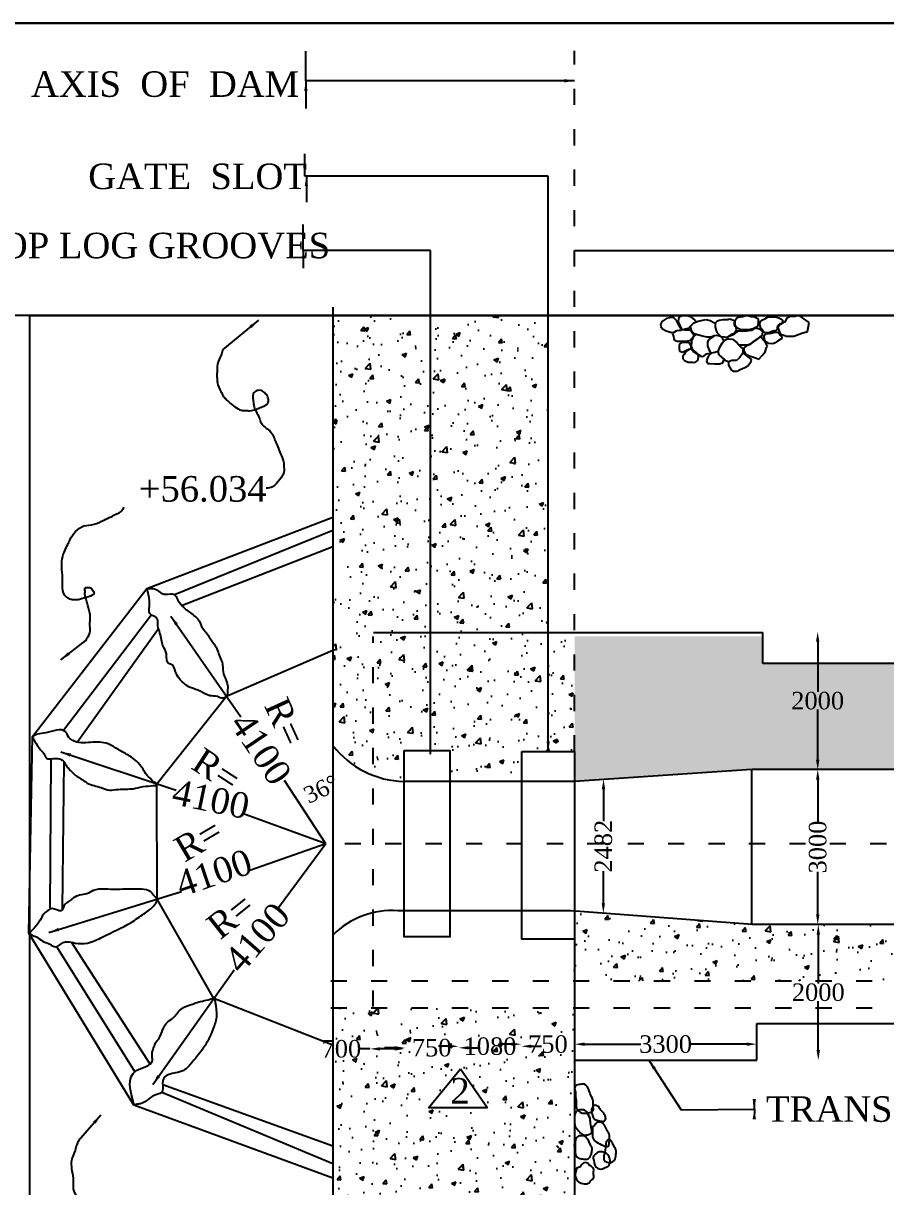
# Model space of a CAD drawing. Header units: millimetres. Extents: x 2343 to 98395, y -428 to 60462.
# Drawn here: x 50631 to 63435, y 43184 to 60462 of the extents above; entities that cross this region are included whole.
import ezdxf

# ---------------------------------------------------------------- set-up
doc = ezdxf.new("R2010")
doc.units = ezdxf.units.MM
doc.header["$MEASUREMENT"] = 0
doc.header["$PDMODE"] = 66
doc.header["$PDSIZE"] = 170
doc.linetypes.add('ACAD_ISO03W100', pattern=[30, 12, -18])
for name, color, linetype in [('DIM', 5, 'Continuous'), ('DOT LINE', 3, 'ACAD_ISO03W100'), ('DWG. LINE', 1, 'Continuous'), ('HATCH', 2, 'Continuous'), ('TEXT', 7, 'Continuous')]:
    doc.layers.add(name, color=color, linetype=linetype)
doc.layers.add('TITLE', color=7, linetype='Continuous', lineweight=30)
doc.styles.get("Standard").update_dxf_attribs({"font": 'times.ttf', "height": 260})
doc.dimstyles.get("Standard").update_dxf_attribs({"dimtxt": 260, "dimasz": 150, "dimexe": 0.18, "dimexo": 0.0625, "dimgap": 0.09, "dimtad": 0, "dimtih": 1, "dimtoh": 1, "dimdec": 1, "dimzin": 0, "dimdsep": 46, "dimtxsty": 'Standard', "dimcen": 0.09, "dimse1": 1, "dimse2": 1, "dimclrd": 5, "dimclre": 5, "dimclrt": 4, "dimadec": 0, "dimazin": 0, "dimtfac": 1, "dimtdec": 1, "dimtofl": 0, "dimtmove": 0, "dimatfit": 3, "dimfxl": 0, "dimtolj": 1, "dimtzin": 0, "dimarcsym": 0})
pattern_1 = [(50, (1115, 3101.15), (680.423, -59.5293), [71.148, -782.6293]), (355, (1115, 3101.15), (-131.6253, 713.561), [56.9185, -626.1034]), (100.4514, (1171.7, 3096.2), (548.798, 654.031), [60.4666, -665.1326]), (46.1842, (1115, 3290.9), (1012.429, -157.018), [106.722, -1173.944]), (96.6356, (1199.3, 3277.8), (886.66, 924.089), [90.7, -997.699]), (351.1842, (1115, 3290.9), (886.659, 924.09), [85.378, -939.155]), (21, (1209.84, 3243.44), (566.251, -381.941), [71.148, -782.6293]), (326, (1209.84, 3243.44), (230.819, 687.9075), [56.9185, -626.1034]), (71.4514, (1257, 3211.6), (797.07, 305.966), [60.4666, -665.1326]), (37.5, (1114.98, 3101.15), (11.53534, 315.79695), [0, -618.5143, 0, -635.5899, 0, -628.475]), (7.5, (1114.98, 3101.15), (249.5587, 374.1554), [0, -362.3811, 0, -604.2847, 0, -239.532]), (327.5, (903.43, 3101.15), (506.40616, -21.3965), [0, -237.1604, 0, -739.9404, 0, -981.844]), (317.5, (808.57, 3101.15), (553.2347, 94.9637), [0, -308.3085, 0, -491.3963, 0, -697.2516])]

# ---------------------------------------------------------------- blocks, each defined once
blk = doc.blocks.new('*D54')
at = {"layer": 'Defpoints', "color": 0}
for p in [(62426, 49379), (62426, 47078), (62426, 47078)]:
    blk.add_point(p, dxfattribs=at)
at = {"layer": 'DIM', "color": 5, "lineweight": -2}
for p, q in [((62426, 49229), (62426, 48598)), ((62426, 47228), (62426, 47859))]:
    blk.add_line(p, q, dxfattribs=at)
at = {"layer": 'DIM', "color": 5}
for points in [[(62401, 49229), (62451, 49229), (62426, 49379)], [(62401, 47228), (62451, 47228), (62426, 47078)]]:
    blk.add_solid(points, dxfattribs=at)
at = {"layer": 'DIM', "color": 4, "insert": (62426, 48229), "char_height": 260, "attachment_point": 5, "rotation": 90}
blk.add_mtext('\\A1;3000', dxfattribs=at)
blk = doc.blocks.new('*D38')
at = {"layer": 'Defpoints', "color": 0}
for p in [(62426, 47078), (62426, 45063), (62434, 45063)]:
    blk.add_point(p, dxfattribs=at)
at = {"layer": 'DIM', "color": 5, "lineweight": -2}
for p, q in [((62434, 46928), (62434, 46203)), ((62434, 45213), (62434, 45938))]:
    blk.add_line(p, q, dxfattribs=at)
at = {"layer": 'DIM', "color": 5}
for points in [[(62409, 46928), (62459, 46928), (62434, 47078)], [(62409, 45213), (62459, 45213), (62434, 45063)]]:
    blk.add_solid(points, dxfattribs=at)
at = {"layer": 'DIM', "color": 4, "insert": (62434, 46071), "char_height": 260, "attachment_point": 5}
blk.add_mtext('\\A1;2000', dxfattribs=at)
blk = doc.blocks.new('*D39')
at = {"layer": 'Defpoints', "color": 0}
for p in [(58026, 45301), (58026, 45301), (58815, 45301)]:
    blk.add_point(p, dxfattribs=at)
at = {"layer": 'DIM', "color": 5, "lineweight": -2}
for p, q in [((57876, 45301), (57726, 45301)), ((58965, 45301), (59115, 45301))]:
    blk.add_line(p, q, dxfattribs=at)
at = {"layer": 'DIM', "color": 5}
for points in [[(57876, 45326), (57876, 45276), (58026, 45301)], [(58965, 45326), (58965, 45276), (58815, 45301)]]:
    blk.add_solid(points, dxfattribs=at)
at = {"layer": 'DIM', "color": 4, "insert": (58420, 45301), "char_height": 260, "attachment_point": 5}
blk.add_mtext('\\A1;750', dxfattribs=at)
blk = doc.blocks.new('*D40')
at = {"layer": 'Defpoints', "color": 0}
for p in [(57094, 45301), (57094, 45270), (58026, 45301)]:
    blk.add_point(p, dxfattribs=at)
at = {"layer": 'DIM', "color": 5, "lineweight": -2}
for p, q in [((56944, 45270), (56794, 45270)), ((58176, 45270), (58326, 45270))]:
    blk.add_line(p, q, dxfattribs=at)
at = {"layer": 'DIM', "color": 5}
for points in [[(56944, 45295), (56944, 45245), (57094, 45270)], [(58176, 45295), (58176, 45245), (58026, 45270)]]:
    blk.add_solid(points, dxfattribs=at)
at = {"layer": 'DIM', "color": 4, "insert": (57560, 45270), "char_height": 260, "attachment_point": 5}
blk.add_mtext('\\A1;1080', dxfattribs=at)
blk = doc.blocks.new('*D41')
at = {"layer": 'Defpoints', "color": 0}
for p in [(56294, 45270), (57094, 45270), (56294, 45247)]:
    blk.add_point(p, dxfattribs=at)
at = {"layer": 'DIM', "color": 5, "lineweight": -2}
for p, q in [((56144, 45247), (55994, 45247)), ((57244, 45247), (57394, 45247))]:
    blk.add_line(p, q, dxfattribs=at)
at = {"layer": 'DIM', "color": 5}
for points in [[(56144, 45272), (56144, 45222), (56294, 45247)], [(57244, 45272), (57244, 45222), (57094, 45247)]]:
    blk.add_solid(points, dxfattribs=at)
at = {"layer": 'DIM', "color": 4, "insert": (56694, 45247), "char_height": 260, "attachment_point": 5}
blk.add_mtext('\\A1;750', dxfattribs=at)
blk = doc.blocks.new('*D42')
at = {"layer": 'Defpoints', "color": 0}
for p in [(55778, 45247), (55778, 45231), (56294, 45247)]:
    blk.add_point(p, dxfattribs=at)
at = {"layer": 'DIM', "color": 5, "lineweight": -2}
for p, q in [((55778, 45231), (55628, 45231)), ((56144, 45231), (55928, 45231))]:
    blk.add_line(p, q, dxfattribs=at)
at = {"layer": 'DIM', "color": 5}
for points in [[(55928, 45256), (55928, 45206), (55778, 45231)], [(56144, 45256), (56144, 45206), (56294, 45231)]]:
    blk.add_solid(points, dxfattribs=at)
at = {"layer": 'DIM', "color": 4, "insert": (55354, 45231), "char_height": 260, "attachment_point": 5}
blk.add_mtext('\\A1;700', dxfattribs=at)
blk = doc.blocks.new('*D43')
at = {"layer": 'Defpoints', "color": 0}
for p in [(62418, 51427), (62425, 51427), (62418, 49375)]:
    blk.add_point(p, dxfattribs=at)
at = {"layer": 'DIM', "color": 5, "lineweight": -2}
for p, q in [((62425, 51277), (62425, 50533)), ((62425, 49525), (62425, 50269))]:
    blk.add_line(p, q, dxfattribs=at)
at = {"layer": 'DIM', "color": 5}
for points in [[(62400, 51277), (62450, 51277), (62425, 51427)], [(62400, 49525), (62450, 49525), (62425, 49375)]]:
    blk.add_solid(points, dxfattribs=at)
at = {"layer": 'DIM', "color": 4, "insert": (62425, 50401), "char_height": 260, "attachment_point": 5}
blk.add_mtext('\\A1;2000', dxfattribs=at)
blk = doc.blocks.new('*D61')
at = {"layer": 'Defpoints', "color": 0}
for p in [(59246, 49237), (59243, 47245), (59243, 47245)]:
    blk.add_point(p, dxfattribs=at)
at = {"layer": 'DIM', "color": 5, "lineweight": -2}
for p, q in [((59245, 49087), (59245, 48613)), ((59243, 47395), (59244, 47869))]:
    blk.add_line(p, q, dxfattribs=at)
at = {"layer": 'DIM', "color": 5}
for points in [[(59220, 49087), (59270, 49087), (59246, 49237)], [(59218, 47395), (59268, 47395), (59243, 47245)]]:
    blk.add_solid(points, dxfattribs=at)
at = {"layer": 'DIM', "color": 4, "insert": (59244, 48241), "char_height": 260, "attachment_point": 5, "rotation": 90}
blk.add_mtext('\\A1;2482', dxfattribs=at)
blk = doc.blocks.new('*D69')
at = {"layer": 'Defpoints', "color": 0}
for p in [(58815, 45301), (61519, 45301), (61519, 45301)]:
    blk.add_point(p, dxfattribs=at)
at = {"layer": 'DIM', "color": 5, "lineweight": -2}
for p, q in [((58965, 45301), (59798, 45301)), ((61369, 45301), (60537, 45301))]:
    blk.add_line(p, q, dxfattribs=at)
at = {"layer": 'DIM', "color": 5}
for points in [[(58965, 45326), (58965, 45276), (58815, 45301)], [(61369, 45326), (61369, 45276), (61519, 45301)]]:
    blk.add_solid(points, dxfattribs=at)
at = {"layer": 'DIM', "color": 4, "insert": (60167, 45301), "char_height": 260, "attachment_point": 5}
blk.add_mtext('\\A1;3300', dxfattribs=at)

msp = doc.modelspace()

# ---------------------------------------------------------------- hatches: boundary and pattern name
at = {"layer": 'HATCH'}
h = msp.add_hatch(dxfattribs=at)
h.set_pattern_fill('AR-CONC', color=256, scale=94.864159, style=0)
h.set_pattern_definition(pattern_1)
h.paths.add_polyline_path([(56677.86, 56123.99), (55226.1, 56123.99), (55226.1, 49737.55, 0.13735752), (55826.71, 49292.55), (55826.71, 51355.53), (56677.86, 51355.53)])
h = msp.add_hatch(dxfattribs=at)
h.set_pattern_fill('AR-CONC', color=256, scale=94.864159, style=0)
h.set_pattern_definition(pattern_1)
h.paths.add_polyline_path([(58423.9, 56123.99), (56677.86, 56123.99), (56677.86, 51355.53), (58423.9, 51355.53)])
h = msp.add_hatch(dxfattribs=at)
h.set_pattern_fill('AR-CONC', color=256, scale=94.864159, style=0)
h.set_pattern_definition(pattern_1)
h.paths.add_polyline_path([(56677.86, 51355.53), (55826.71, 51355.53), (55826.71, 49292.55, 0.08508616), (56286.24, 49201.84), (56286.24, 49660.16), (56677.86, 49660.16)])
h = msp.add_hatch(dxfattribs=at)
h.set_pattern_fill('AR-CONC', color=256, scale=94.864159, style=0)
h.set_pattern_definition(pattern_1)
h.paths.add_polyline_path([(58815.05, 51355.53), (58804.29, 51355.53), (56677.86, 51355.53), (56677.86, 49660.16), (56965.95, 49660.16), (56965.95, 49201.84), (58032.75, 49201.84), (58032.75, 49648.37), (58815.05, 49648.37)])
h = msp.add_hatch(dxfattribs=at)
h.set_pattern_fill('AR-CONC', color=256, scale=94.864159, style=0)
h.set_pattern_definition(pattern_1)
h.paths.add_polyline_path([(77198, 50954.24), (72340.54, 50954.24), (61608.73, 50954.24), (61608.73, 51355.53), (58815.05, 51355.53), (58815.05, 49648.37), (58815.05, 49209.2), (61452.5, 49378.82), (77198, 49378.82)])
h = msp.add_hatch(dxfattribs=at)
h.set_pattern_fill('AR-CONC', color=256, scale=94.864159, style=0)
h.set_pattern_definition(pattern_1)
h.paths.add_polyline_path([(68236.31, 47078.42), (61440.27, 47078.42), (61440.27, 47079.27), (58815.05, 47277.67), (58815.05, 46858.83), (58815.05, 46240.61), (68236.31, 46240.61)])
h = msp.add_hatch(dxfattribs=at)
h.set_pattern_fill('AR-CONC', color=256, scale=94.864159, style=0)
h.set_pattern_definition(pattern_1)
h.paths.add_polyline_path([(58815.05, 45064.71), (58815.05, 45838.92), (55226.1, 45838.92), (55226.1, 42316.49), (58815.05, 42316.49)])
h.paths.add_polyline_path([(56646.48, 44353.52), (57123.19, 44935.4), (57525.3, 44353.52)], flags=16)
h.paths.add_polyline_path([(58049.44, 45517.58), (58791.49, 45517.58), (58791.49, 45084.94), (58049.44, 45084.94)], flags=24)
h.paths.add_polyline_path([(57050.09, 45486.27), (58069.97, 45486.27), (58069.97, 45053.63), (57050.09, 45053.63)], flags=24)
h.paths.add_polyline_path([(56323.28, 45463.21), (57065.33, 45463.21), (57065.33, 45030.58), (56323.28, 45030.58)], flags=24)
h.paths.add_polyline_path([(54903.59, 45447.2), (55611.99, 45447.2), (55611.99, 45015.39), (54903.59, 45015.39)], flags=9)
h.paths.add_polyline_path([(56878.59, 44324.31), (57348.05, 44324.31), (57348.05, 44892.26), (56878.59, 44892.26)], flags=24)

# ---------------------------------------------------------------- linework, layer by layer
at = {"layer": 'DIM'}
for p, q in [((54786.01, 57085.08), (54786.01, 57475.85)), ((56677.86, 57085.08), (54786.01, 57085.08)), ((54786.01, 57085.08), (54786.01, 56826.89)), ((56677.86, 49609.55), (56677.86, 57085.08))]:
    msp.add_line(p, q, dxfattribs=at)
msp.add_lwpolyline([(54826.6, 59608.04), (54826.6, 60047.33)], dxfattribs=at)
for points in [[(53594.45, 55618.33), (53573.36, 55547.46), (53551.7, 55503.03), (53510.64, 55362.39), (53507.22, 55281.5), (53507.22, 55184.66), (53512.92, 55124.28), (53565.37, 54992.68), (53600.72, 54928.88), (53641.76, 54877.61), (53687.37, 54833.18), (53772.88, 54764.82), (53868.65, 54714.7), (53935.91, 54712.42), (53995.2, 54707.86), (54092.11, 54731.79), (54167.36, 54762.55), (54238.05, 54794.45), (54268.83, 54830.9), (54268.83, 54890.14), (54234.63, 54951.67), (54182.18, 54999.52), (54101.23, 55006.35), (54045.37, 54958.5), (54048.79, 54827.48), (54059.05, 54763.69), (54087.76, 54698.04), (54134.5, 54601.21), (54161.87, 54528.29), (54289.84, 54406.97), (54376.49, 54250.89), (54463.41, 54039.24), (54498.75, 53927.59), (54501.03, 53869.48), (54501.03, 53796.57), (54475.95, 53739.61), (54388.06, 53625.1), (54331.05, 53579.53), (54238.7, 53555.61)], [(51557.88, 51294.23), (51576.92, 51329.31), (51625.04, 51437.47), (51617.45, 51536.15), (51625.04, 51603.35), (51617.45, 51702.03), (51579.47, 51853.84), (51558.58, 51925.94), (51547.11, 51985.37), (51547.11, 52044.2), (51549.01, 52072.66), (51577.49, 52084.05), (51604.08, 52084.05), (51634.46, 52080.25), (51653.45, 52053.68), (51681.94, 51996.76), (51600.28, 51945.52), (51465.45, 51905.67), (51376.2, 51898.08), (51307.83, 51917.06), (51266.05, 51943.62), (51214.78, 52072.66), (51214.78, 52184.62), (51208.76, 52510.25), (51248.64, 52629.8), (51290.41, 52718.99), (51320.8, 52785.4), (51532.26, 52996.73), (51681.15, 53021.02), (51830.03, 53084.78), (51933.34, 53133.36), (52015.37, 53175.86), (52085.26, 53212.3), (52124.76, 53282.13)], [(51450.25, 43866.79), (51424.68, 43804.86), (51400.8, 43723.75), (51348.12, 43574.64), (51348.12, 43452.09), (51369.34, 43309.94), (51371.56, 43240.87), (51373.79, 43155.08), (51435.81, 43013.33), (51495.75, 42902.1), (51652.74, 42742.38), (51726.95, 42711), (51798.3, 42636.85), (51969.94, 42555.98), (52069.84, 42513.19), (52223.97, 42436.19), (52312.45, 42396.26), (52449.45, 42359.18), (52549.35, 42330.66), (52652.11, 42287.87), (52743.44, 42267.91), (52894.72, 42233.68), (52980.35, 42208.01), (53131.62, 42182.35), (53225.81, 42182.35), (53285.75, 42216.57), (53331.42, 42247.94), (53337.13, 42273.61), (53342.84, 42336.36), (53325.71, 42390.55), (53288.61, 42399.11), (53225.81, 42396.26), (53183, 42379.14), (53160.17, 42344.92), (53171.58, 42250.8), (53202.98, 42210.87), (53240.08, 42179.49), (53264.25, 42192.7), (53341.31, 42138.51), (53452.63, 42061.5), (53541.11, 42052.94), (53632.45, 42047.24), (53795.14, 42038.68), (53952.13, 41998.75), (54026.34, 41978.79), (54140.51, 41947.41), (54300.35, 41898.93), (54400.25, 41841.88), (54474.46, 41750.62), (54508.71, 41702.13), (54511.56, 41645.09), (54460.19, 41599.45), (54434.5, 41570.93), (54383.12, 41562.38), (54326.04, 41550.97), (54266.1, 41550.97)]]:
    msp.add_spline(points, degree=3, dxfattribs=at)
at = {"layer": 'DOT LINE', "ltscale": 20}
for p, q in [((55826.71, 45860.21), (55826.71, 51355.53)), ((66444.66, 48276.83), (55124.29, 48276.83)), ((55194.78, 46240.61), (77198, 46240.61)), ((55194.78, 45838.92), (77198, 45838.92))]:
    msp.add_line(p, q, dxfattribs=at)
msp.add_lwpolyline([(58815.05, 49648.37), (58815.05, 60054.51)], dxfattribs=at)
at = {"layer": 'DWG. LINE'}
for p, q in [((77207.06, 57083.42), (58815.05, 57083.42)), ((55226.1, 56248.17), (55226.1, 16437.75)), ((77207.06, 56123.99), (46298.94, 56123.99)), ((50727.17, 56123.99), (77198, 56123.99)), ((50727.17, 16616.46), (50727.17, 56123.99)), ((52467.41, 52066.09), (55226.1, 53129.03)), ((55226.1, 52928.02), (52876.44, 51974.68)), ((52979.91, 51818), (55226.1, 52690.87)), ((50768.89, 49870.39), (52467.41, 52066.09)), ((52535.57, 51675.36), (51227.52, 49961.58)), ((51428.92, 49784.82), (52636.33, 51475.47)), ((55829.14, 51416.71), (61608.73, 51416.71)), ((61608.73, 50954.24), (61608.73, 51416.71)), ((53648.8, 50468.51), (55226.1, 51153.58)), ((72340.54, 50954.24), (61608.73, 50954.24)), ((52615.86, 49166.32), (53648.8, 50468.51)), ((50715.34, 46947.22), (50768.89, 49870.39)), ((51038.08, 49537.21), (51026.39, 47303.86)), ((51215.56, 47310.23), (51236.54, 49491.35)), ((61440.27, 49378.03), (58815.05, 49201.84)), ((61440.27, 49378.03), (61440.27, 47079.27)), ((77198, 49378.82), (61452.5, 49378.82)), ((52616.81, 47453.8), (52615.86, 49166.32)), ((55124.29, 48276.83), (54510.5, 49214.66)), ((58815.05, 49201.84), (56286.24, 49201.84)), ((55124.29, 48276.83), (53883.39, 48728.68)), ((55124.29, 48276.83), (53992.17, 47878.23)), ((55124.29, 48276.83), (54420.92, 47328.31)), ((53462.26, 45981.79), (52616.81, 47453.8)), ((58765.37, 47281.43), (56191.89, 47281.43)), ((61451.56, 47078.42), (58765.37, 47281.43)), ((77198, 47078.42), (61451.56, 47078.42)), ((52271.53, 44396.85), (50715.34, 46947.22)), ((58815.05, 46858.83), (58815.05, 45064.71)), ((51126.52, 46750.4), (52285.5, 44892.65)), ((52514.18, 45004.08), (51346.39, 46814.52)), ((55226.1, 45287.46), (53462.26, 45981.79)), ((61519.29, 45064.71), (61519.29, 45607.87)), ((61519.29, 45607.87), (77198, 45607.87)), ((56646.48, 44353.52), (57123.19, 44935.4)), ((57123.19, 44935.4), (57525.3, 44353.52)), ((58815.05, 45064.71), (61519.29, 45064.71)), ((58815.05, 45064.71), (58815.05, 16150.26)), ((52686.42, 44586.69), (55226.1, 43530.43)), ((55226.1, 43785.24), (52700.84, 44698.73)), ((55226.1, 43309.02), (52271.53, 44396.85)), ((57525.3, 44353.52), (56646.48, 44353.52))]:
    msp.add_line(p, q, dxfattribs=at)
for points in [[(56286.24, 49660.16), (56965.95, 49660.16), (56965.95, 46893.01), (56286.24, 46893.01)], [(58032.75, 49648.37), (58815.05, 49648.37), (58815.05, 46858.83), (58032.75, 46858.83)]]:
    msp.add_lwpolyline(points, close=True, dxfattribs=at)
for centre, radius, start, end in [((56321.07, 50587.58), 1386.18, 217.822215, 268.55993), ((56102.33, 46044.8), 1239.87, 85.857842, 134.967686)]:
    msp.add_arc(centre, radius, start, end, dxfattribs=at)
for points in [[(52467.41, 52066.09), (52503.36, 51886.52), (52503.36, 51802), (52510.61, 51698.16), (52590.36, 51645.03), (52619.36, 51618.47), (52629.03, 51514.63), (52660.45, 51405.95), (52706.54, 51211.66), (52757.29, 51095.74), (52786.29, 50955.68), (52817.71, 50946.02), (52892.63, 50830.1), (52948.21, 50728.67), (53078.71, 50615.17), (53255.13, 50542.72), (53402.22, 50476.16), (53512.28, 50462.63), (53600.32, 50438.94), (53648.8, 50468.51), (53662.96, 50543.83), (53664.66, 50631.81), (53627.41, 50741.78), (53593.55, 50858.52), (53588.47, 50946.49), (53547.65, 51055.72), (53515.48, 51145.39), (53493.47, 51194.45), (53442.68, 51273.97), (53402.05, 51334.87), (53286.92, 51490.52), (53269.77, 51518.76), (53229.13, 51610.11), (53169.88, 51662.56), (53097.07, 51718.39), (53029.35, 51770.84), (52987.02, 51809.75), (52961.62, 51841.9), (52914.22, 51916.34), (52892.21, 51956.94), (52861.73, 51984.01), (52816.02, 51987.39), (52694.12, 51992.47), (52621.31, 52043.22), (52556.97, 52066.91), (52511.26, 52066.91), (52467.41, 52066.09)], [(50768.89, 49870.39), (50844.65, 49905.08), (50966.48, 49925.65), (51253.04, 49944.52), (51309.67, 49857.07), (51364.58, 49809.06), (51630.55, 49783.34), (51890.6, 49761.09), (52043.32, 49675.35), (52211.48, 49579.33), (52395.19, 49405.64), (52451.82, 49316.48), (52534.18, 49227.32), (52561.64, 49199.89), (52615.86, 49166.32), (52412.35, 49126.15), (52261.35, 49095.29), (52045.14, 49085), (51909.58, 49074.72), (51789.47, 49110.72), (51581.84, 49179.31), (51513.2, 49225.61), (51403.38, 49295.91), (51341.61, 49354.2), (51294.59, 49406.1), (51256.84, 49460.97), (51222.52, 49507.27), (51169.33, 49538.13), (51073.24, 49541.56), (50977.14, 49546.7), (50935.96, 49615.29), (50887.92, 49673.59), (50803.83, 49797.04), (50783.24, 49831.34), (50768.89, 49870.39)], [(50715.34, 46947.22), (50900.53, 47175.76), (50928.36, 47228.59), (50992.36, 47281.42), (51061.92, 47314.79), (51189.92, 47281.42), (51251.13, 47378.74), (51317.91, 47428.79), (51376.35, 47473.27), (51465.39, 47512.2), (51576.69, 47534.44), (51668.51, 47581.71), (51749.21, 47601.18), (51888.33, 47601.18), (52180.5, 47601.18), (52319.63, 47601.18), (52461.53, 47592.83), (52542.23, 47545.57), (52570.05, 47509.42), (52616.81, 47453.8), (52581.18, 47370.4), (52422.58, 47236.94), (52230.58, 47109.03), (51810.42, 46894.94), (51585.04, 46803.18), (51401.39, 46803.18), (51284.52, 46822.65), (51237.22, 46817.08), (51176, 46778.16), (51109.22, 46747.57), (51022.96, 46786.5), (50911.66, 46836.55), (50825.4, 46894.94), (50780.88, 46911.62), (50715.34, 46947.22)], [(52278.15, 44394.41), (52307.19, 44908.09), (52547.47, 45055.35), (52542.75, 45150.85), (52570.95, 45258.29), (52595.63, 45321.69), (52646.74, 45388.62), (52703.39, 45521.82), (52736.88, 45588.75), (52802.1, 45650.39), (52886.7, 45722.6), (52930.76, 45780.72), (53011.84, 45845.89), (53124.64, 45889.92), (53211.01, 45919.86), (53434.85, 45977.98), (53462.26, 45981.79), (53478.92, 45933.95), (53487.73, 45874.07), (53496.54, 45800.1), (53500.07, 45722.6), (53452.48, 45535.91), (53406.65, 45424.96), (53316.76, 45261.16), (53138.83, 45033.12), (53013.69, 44911.59), (52892.08, 44874.61), (52719.27, 44796.49), (52701.64, 44747.18), (52703.4, 44650.31), (52686.42, 44586.69), (52627.61, 44558.73), (52576.5, 44541.11), (52454.71, 44457.54), (52373.63, 44417.03), (52304.89, 44406.46), (52271.53, 44396.85)]]:
    msp.add_spline(points, degree=3, dxfattribs=at)
at = {"layer": 'HATCH'}
for p, q in [((60106.58, 56016.88), (60093.78, 55987.05)), ((60093.78, 55987.05), (60096.34, 55956.35)), ((60121.93, 56036.49), (60106.58, 56016.88)), ((60168.15, 56065.52), (60121.93, 56036.49)), ((60180.09, 56078.31), (60168.15, 56065.52)), ((60225.31, 56086.83), (60180.09, 56078.31)), ((60243.23, 56091.95), (60225.31, 56086.83)), ((60288.44, 56085.13), (60243.23, 56091.95)), ((60335.83, 56041.2), (60288.44, 56085.13)), ((60356.09, 55996.44), (60335.83, 56041.2)), ((60357.61, 56078.89), (60352.1, 56027.18)), ((60352.1, 56027.18), (60373.02, 55988.67)), ((60371.56, 55962.34), (60356.09, 55996.44)), ((60379.63, 56102), (60357.61, 56078.89)), ((60373.02, 55988.67), (60395.05, 55936.96)), ((60419.27, 56117.4), (60379.63, 56102)), ((60449, 56124.01), (60419.27, 56117.4)), ((60469.92, 56124.01), (60449, 56124.01)), ((60552.5, 56095.4), (60469.92, 56124.01)), ((60537.25, 55962.78), (60586.04, 56011.53)), ((60605.36, 56054.69), (60552.5, 56095.4)), ((60586.04, 56011.53), (60652.33, 56036.53)), ((60622.94, 56025.45), (60605.36, 56054.69)), ((60652.33, 56036.53), (60762.41, 56060.28)), ((60762.41, 56060.28), (60829.96, 56047.78)), ((60829.96, 56047.78), (60885, 56019.03)), ((60885, 56019.03), (60909.15, 56011.51)), ((60910.06, 56014.44), (60901.23, 55986.08)), ((60901.23, 55986.08), (60901.23, 55948.91)), ((60926.46, 56032.09), (60910.06, 56014.44)), ((60963.66, 56046.58), (60926.46, 56032.09)), ((61019.42, 56056.66), (60963.66, 56046.58)), ((61091.31, 56057.29), (61019.42, 56056.66)), ((61122.84, 56065.49), (61091.31, 56057.29)), ((61174.55, 56049.1), (61122.84, 56065.49)), ((61195.92, 56037.91), (61174.55, 56049.1)), ((61189.45, 55989.24), (61190.08, 56013.82)), ((61202.11, 55959.38), (61189.45, 55989.24)), ((61190.08, 56013.82), (61195.92, 56037.91)), ((61227.01, 56081.41), (61195.92, 56037.91)), ((61195.92, 56037.91), (61195.92, 55984.06)), ((61195.92, 55984.06), (61211.46, 55951.96)), ((61245.66, 56093.84), (61227.01, 56081.41)), ((61316.14, 56104.2), (61245.66, 56093.84)), ((61365.89, 56119.73), (61316.14, 56104.2)), ((61436.37, 56104.2), (61365.89, 56119.73)), ((61485.08, 56096.95), (61436.37, 56104.2)), ((61544.15, 56068.98), (61485.08, 56096.95)), ((61534.83, 55965.42), (61548.3, 56013.06)), ((61548.3, 56013.06), (61544.15, 56068.98)), ((61567.25, 55984.06), (61573.47, 56028.59)), ((61579.68, 55933.31), (61567.25, 55984.06)), ((61573.47, 56028.59), (61607.67, 56055.52)), ((61607.67, 56055.52), (61639.8, 56074.16)), ((61639.8, 56074.16), (61678.14, 56097.98)), ((61678.14, 56097.98), (61719.6, 56102.12)), ((61719.6, 56102.12), (61790.08, 56103.16)), ((61790.08, 56103.16), (61848.12, 56086.59)), ((61864.7, 55985.1), (61831.74, 55941.51)), ((61861.59, 55997.52), (61836.71, 55977.85)), ((61848.12, 56086.59), (61886.46, 56068.98)), ((61892.32, 56001.44), (61861.59, 55997.52)), ((61881.28, 55992.34), (61864.7, 55985.1)), ((61913.48, 56018.89), (61881.28, 55992.34)), ((61886.46, 56068.98), (61906.15, 56047.23)), ((61899.94, 56020.31), (61892.32, 56001.44)), ((61906.15, 56047.23), (61899.94, 56020.31)), ((61939.3, 56023.19), (61913.48, 56018.89)), ((61960.81, 56079.08), (61939.3, 56023.19)), ((62008.14, 56100.58), (61960.81, 56079.08)), ((62085.58, 56104.88), (62008.14, 56100.58)), ((62150.12, 56122.07), (62085.58, 56104.88)), ((62300.7, 56018.89), (62150.12, 56122.07)), ((62274.89, 55885.62), (62300.7, 56018.89)), ((60096.34, 55956.35), (60121.93, 55926.52)), ((60121.93, 55926.52), (60173.98, 55893.27)), ((60173.98, 55893.27), (60257.59, 55871.1)), ((60257.59, 55871.1), (60295.13, 55876.22)), ((60274.62, 55852.92), (60277.18, 55866.56)), ((60289.98, 55811.14), (60274.62, 55852.92)), ((60277.18, 55866.56), (60299.02, 55878.48)), ((60295.95, 55780.45), (60289.98, 55811.14)), ((60295.13, 55876.22), (60336.08, 55900.09)), ((60336.08, 55900.09), (60370.21, 55903.5)), ((60370.21, 55903.5), (60400.07, 55903.5)), ((60388.62, 55936.23), (60371.56, 55962.34)), ((60409.36, 55914.95), (60388.62, 55936.23)), ((60395.05, 55936.96), (60409.36, 55914.95)), ((60400.07, 55903.5), (60409.36, 55914.95)), ((60409.36, 55914.95), (60444.6, 55918.25)), ((60409.36, 55914.95), (60447, 55911.17)), ((60444.6, 55918.25), (60521.67, 55941.36)), ((60447, 55911.17), (60478.56, 55911.17)), ((60478.56, 55911.17), (60522.08, 55911.17)), ((60521.67, 55941.36), (60537.25, 55962.78)), ((60522.08, 55911.17), (60545.11, 55889)), ((60548.51, 55916.53), (60537.25, 55962.78)), ((60545.11, 55889), (60571.56, 55853.2)), ((60558.52, 55890.28), (60548.51, 55916.53)), ((60579.78, 55864.03), (60558.52, 55890.28)), ((60571.56, 55853.2), (60587.77, 55832.74)), ((60587.77, 55832.74), (60573.27, 55796.93)), ((60622.98, 55842.39), (60575.18, 55801.66)), ((60608.55, 55846.53), (60579.78, 55864.03)), ((60717.38, 55815.28), (60608.55, 55846.53)), ((60779.93, 55800.29), (60717.38, 55815.28)), ((60888.76, 55821.53), (60839.97, 55800.29)), ((60888.76, 55821.53), (60847.48, 55790.29)), ((60930.04, 55826.53), (60888.76, 55821.53)), ((60901.23, 55948.91), (60921.41, 55883.37)), ((60921.41, 55883.37), (60934.02, 55865.09)), ((60987.69, 55811.92), (60930.04, 55826.53)), ((60934.02, 55865.09), (60966.25, 55827.68)), ((60966.25, 55827.68), (60987.69, 55811.92)), ((60987.69, 55811.92), (61036.25, 55804.99)), ((61006.34, 55795.29), (60987.69, 55811.92)), ((61168.97, 55837), (61087.09, 55798.68)), ((61087.09, 55798.68), (61123.28, 55823.27)), ((61123.28, 55823.27), (61150.39, 55845.32)), ((61150.39, 55845.32), (61195.8, 55864.86)), ((61205.24, 55864.96), (61168.97, 55837)), ((61195.8, 55864.86), (61207.78, 55890.06)), ((61214.72, 55939.22), (61202.11, 55959.38)), ((61237.37, 55890.85), (61205.24, 55864.96)), ((61207.78, 55890.06), (61222.92, 55914.64)), ((61211.46, 55951.96), (61241.52, 55932.28)), ((61222.92, 55914.64), (61214.72, 55939.22)), ((61265.36, 55890.85), (61237.37, 55890.85)), ((61241.52, 55932.28), (61274.43, 55919.25)), ((61313.03, 55890.85), (61265.36, 55890.85)), ((61270.54, 55919.85), (61317.18, 55912.6)), ((61369, 55890.85), (61313.03, 55890.85)), ((61317.18, 55912.6), (61409.42, 55912.6)), ((61442.58, 55898.1), (61369, 55890.85)), ((61409.42, 55912.6), (61469.53, 55930.21)), ((61491.3, 55935.39), (61442.58, 55898.1)), ((61469.53, 55930.21), (61534.83, 55965.42)), ((61564.88, 55916.74), (61491.3, 55935.39)), ((61548.3, 55786.25), (61588.72, 55820.43)), ((61611.52, 55884.64), (61564.88, 55916.74)), ((61606.63, 55903.28), (61579.68, 55933.31)), ((61588.72, 55820.43), (61605.3, 55841.14)), ((61605.3, 55841.14), (61611.52, 55884.64)), ((61625.29, 55875.32), (61606.63, 55903.28)), ((61652.23, 55863.92), (61625.29, 55875.32)), ((61632.54, 55814.21), (61648.09, 55851.5)), ((61634.61, 55768.65), (61632.54, 55814.21)), ((61648.09, 55851.5), (61677.11, 55852.53)), ((61686.43, 55862.89), (61652.23, 55863.92)), ((61677.11, 55852.53), (61692.65, 55852.53)), ((61722.71, 55874.28), (61686.43, 55862.89)), ((61692.65, 55852.53), (61720.94, 55857.53)), ((61717.53, 55856.68), (61767.27, 55869.1)), ((61758.98, 55887.74), (61722.71, 55874.28)), ((61781.78, 55893.96), (61758.98, 55887.74)), ((61767.27, 55869.1), (61801.48, 55875.32)), ((61804.59, 55894.99), (61781.78, 55893.96)), ((61801.48, 55875.32), (61836.71, 55875.32)), ((61819.1, 55909.49), (61804.59, 55894.99)), ((61821.17, 55922.96), (61819.1, 55909.49)), ((61825.31, 55948.85), (61821.17, 55922.96)), ((61836.71, 55977.85), (61825.31, 55948.85)), ((61831.74, 55941.51), (61870.46, 55851.22)), ((61836.71, 55875.32), (61851.22, 55856.68)), ((61851.22, 55856.68), (61869.88, 55829.75)), ((61869.88, 55829.75), (61890.61, 55805.93)), ((61870.46, 55851.22), (61960.81, 55816.83)), ((61960.81, 55816.83), (62072.67, 55816.83)), ((62072.67, 55816.83), (62188.84, 55859.82)), ((62188.84, 55859.82), (62274.89, 55885.62)), ((60301.93, 55750.61), (60295.95, 55780.45)), ((60340.32, 55735.27), (60301.93, 55750.61)), ((60394.92, 55735.27), (60340.32, 55735.27)), ((60374.03, 55689.16), (60410.89, 55724.62)), ((60375.4, 55641.41), (60374.03, 55689.16)), ((60378.13, 55586.85), (60375.4, 55641.41)), ((60443.55, 55736.97), (60394.92, 55735.27)), ((60410.89, 55724.62), (60464.13, 55724.62)), ((60494.74, 55738.68), (60443.55, 55736.97)), ((60464.13, 55724.62), (60510.54, 55724.62)), ((60534.84, 55753.17), (60494.74, 55738.68)), ((60510.54, 55724.62), (60528.29, 55700.07)), ((60528.29, 55700.07), (60543.3, 55668.7)), ((60557.91, 55784.14), (60534.84, 55753.17)), ((60543.3, 55668.7), (60540.92, 55627.81)), ((60550.01, 55746.79), (60548.65, 55662.21)), ((60548.65, 55662.21), (60565.03, 55611.74)), ((60575.18, 55801.66), (60550.01, 55746.79)), ((60573.27, 55796.93), (60557.91, 55784.14)), ((60839.97, 55800.29), (60779.93, 55800.29)), ((60807.45, 55764.04), (60788.68, 55729.04)), ((60788.68, 55729.04), (60788.68, 55672.79)), ((60788.68, 55672.79), (60811.2, 55619.04)), ((60847.48, 55790.29), (60807.45, 55764.04)), ((60946.77, 55585.67), (60970.6, 55650.79)), ((60970.6, 55650.79), (61005.24, 55710.25)), ((61005.24, 55710.25), (61031.89, 55745.75)), ((61031.89, 55745.75), (61006.34, 55795.29)), ((61031.89, 55745.75), (61058.53, 55762.61)), ((61036.25, 55804.99), (61054.54, 55801.84)), ((61054.54, 55801.84), (61087.09, 55798.68)), ((61058.53, 55762.61), (61084.29, 55775.93)), ((61084.29, 55775.93), (61091.24, 55776.93)), ((61087.09, 55798.68), (61091.24, 55776.93)), ((61091.24, 55776.93), (61160.68, 55771.75)), ((61160.68, 55771.75), (61228.05, 55717.9)), ((61228.05, 55717.9), (61254.99, 55685.8)), ((61252.99, 55679.36), (61275.73, 55659.48)), ((61254.99, 55685.8), (61344.12, 55684.76)), ((61275.73, 55659.48), (61315.52, 55628.23)), ((61363.82, 55666.12), (61328.57, 55640.72)), ((61328.57, 55640.72), (61330.64, 55599.3)), ((61344.12, 55684.76), (61382.47, 55687.87)), ((61413.56, 55684.76), (61363.82, 55666.12)), ((61382.47, 55687.87), (61439.47, 55706.51)), ((61439.47, 55706.51), (61413.56, 55684.76)), ((61439.47, 55706.51), (61485.08, 55747.93)), ((61462.28, 55727.22), (61439.47, 55706.51)), ((61525.34, 55772.34), (61462.28, 55727.22)), ((61485.08, 55747.93), (61548.3, 55786.25)), ((61567.12, 55802.17), (61525.34, 55772.34)), ((61601.16, 55789.36), (61567.12, 55802.17)), ((61614.63, 55759.33), (61601.16, 55789.36)), ((61656.09, 55716.87), (61614.63, 55759.33)), ((61649.12, 55741.72), (61634.61, 55768.65)), ((61643.64, 55584.8), (61666.44, 55647.97)), ((61700.94, 55705.47), (61649.12, 55741.72)), ((61677.85, 55659.9), (61656.09, 55716.87)), ((61666.44, 55647.97), (61677.85, 55659.9)), ((61758.98, 55702.36), (61700.94, 55705.47)), ((61795.26, 55717.9), (61758.98, 55702.36)), ((61830.5, 55738.61), (61795.26, 55717.9)), ((61890.61, 55782.11), (61830.5, 55738.61)), ((61890.61, 55805.93), (61890.61, 55782.11)), ((60420.45, 55574.57), (60378.13, 55586.85)), ((60446.38, 55588.21), (60420.45, 55574.57)), ((60423.18, 55520.01), (60421.81, 55480.45)), ((60421.81, 55480.45), (60449.11, 55451.81)), ((60442.29, 55543.2), (60423.18, 55520.01)), ((60458.67, 55566.39), (60442.29, 55543.2)), ((60509.18, 55619.59), (60446.38, 55588.21)), ((60487.34, 55595.04), (60458.67, 55566.39)), ((60540.92, 55627.81), (60487.34, 55595.04)), ((60546.03, 55629.14), (60509.18, 55619.59)), ((60574.7, 55589.58), (60546.03, 55629.14)), ((60565.03, 55611.74), (60625.09, 55568.09)), ((60682.62, 55523.63), (60574.7, 55589.58)), ((60625.09, 55568.09), (60645.69, 55547.29)), ((60645.69, 55547.29), (60698.92, 55513.19)), ((60645.69, 55453.17), (60653.88, 55506.37)), ((60653.88, 55506.37), (60650.87, 55543.97)), ((60698.92, 55513.19), (60737.15, 55515.92)), ((60737.15, 55515.92), (60772.64, 55551.38)), ((60772.64, 55551.38), (60801.31, 55558.21)), ((60782.6, 55479.62), (60774.31, 55446.48)), ((60804.16, 55521.04), (60782.6, 55479.62)), ((60801.31, 55558.21), (60847.27, 55560.81)), ((60847.27, 55560.81), (60804.16, 55521.04)), ((60811.2, 55619.04), (60824.96, 55591.54)), ((60824.96, 55591.54), (60850.53, 55563.82)), ((60897.02, 55570.75), (60847.27, 55560.81)), ((60946.77, 55585.67), (60897.02, 55570.75)), ((60961.69, 55539.27), (60946.77, 55585.67)), ((61037.97, 55474.65), (60961.69, 55539.27)), ((61018.07, 55418.31), (61037.97, 55474.65)), ((61055.46, 55450.73), (61037.97, 55474.65)), ((61266.81, 55491.22), (61222.04, 55454.76)), ((61298.32, 55540.93), (61266.81, 55491.22)), ((61314.9, 55562.47), (61298.32, 55540.93)), ((61344.46, 55548.85), (61314.9, 55562.47)), ((61315.52, 55628.23), (61315.52, 55592.73)), ((61315.52, 55592.73), (61322.18, 55559.11)), ((61330.64, 55599.3), (61354.48, 55554.76)), ((61387.86, 55514.42), (61344.46, 55548.85)), ((61354.48, 55554.76), (61395.94, 55527.84)), ((61444.25, 55469.68), (61387.86, 55514.42)), ((61395.94, 55527.84), (61501.65, 55493.66)), ((61437.61, 55439.85), (61444.25, 55469.68)), ((61501.65, 55493.66), (61552.43, 55473.98)), ((61552.43, 55473.98), (61603.22, 55529.91)), ((61603.22, 55529.91), (61643.64, 55584.8)), ((60449.11, 55451.81), (60500.99, 55428.62)), ((60500.99, 55428.62), (60569.24, 55427.25)), ((60569.24, 55427.25), (60602, 55421.8)), ((60602, 55421.8), (60645.69, 55453.17)), ((60774.31, 55446.48), (60789.23, 55411.68)), ((60789.23, 55411.68), (60822.4, 55408.37)), ((60822.4, 55408.37), (60893.7, 55405.05)), ((60893.7, 55405.05), (60968.32, 55405.05)), ((60968.32, 55405.05), (61018.07, 55418.31)), ((61102.64, 55434.88), (61055.46, 55450.73)), ((61102.64, 55434.88), (61099.33, 55385.17)), ((61099.33, 55385.17), (61139.12, 55317.23)), ((61152.39, 55454.76), (61102.64, 55434.88)), ((61139.12, 55317.23), (61177.26, 55295.69)), ((61222.04, 55454.76), (61152.39, 55454.76)), ((61177.26, 55295.69), (61231.99, 55295.69)), ((61231.99, 55295.69), (61271.79, 55320.54)), ((61271.79, 55320.54), (61341.43, 55352.03)), ((61341.43, 55352.03), (61386.21, 55376.88)), ((61386.21, 55376.88), (61437.61, 55439.85))]:
    msp.add_line(p, q, dxfattribs=at)
for points in [[(58951.49, 44709.88), (58881.73, 44702.01), (58844, 44689.95), (58815.05, 44644.71), (58827.4, 44588.91), (58830.42, 44518.03), (58839.48, 44451.68), (58842.49, 44353.66), (58886.26, 44299.37), (58933.04, 44278.26), (58991.9, 44278.26), (59047.74, 44288.81), (59091.5, 44314.45), (59091.5, 44376.28), (59093.01, 44456.21), (59067.36, 44521.05), (59032.65, 44608.52), (58958.24, 44707.03), (58953.79, 44707.77)], [(59050.4, 44192.78), (59025.08, 44241.88), (59001.26, 44290.99), (58978.92, 44310.33), (58946.16, 44326.7), (58914.89, 44326.7), (58886.6, 44326.7), (58822.57, 44273.13), (58815.05, 44207.66), (58827.04, 44078.21), (58862.77, 44029.11), (58913.4, 43974.05), (58969.99, 43951.73), (59023.59, 43960.66), (59063.8, 43980), (59068.26, 44045.47), (59050.4, 44152.61), (59041.46, 44218.08), (59017.64, 44255.27)], [(59187.09, 44353.33), (59156.33, 44382.73), (59121.55, 44394.76), (59091.54, 44375.79), (59069.38, 44337.29), (59081.42, 44242.38), (59104.16, 44190.25), (59167.03, 44168.86), (59207.16, 44159.51), (59252.64, 44156.83), (59270.03, 44170.2), (59274.04, 44222.33), (59262, 44253.07), (59231.24, 44297.18), (59192.44, 44339.96), (59181.74, 44360.01), (59156.33, 44386.74)], [(59081.06, 44080.42), (59081.06, 43973.2), (59094.91, 43890.19), (59138.75, 43849.84), (59246.05, 43795.65), (59315.28, 43785.27), (59327.97, 43826.78), (59336.05, 43914.4), (59322.2, 43978.96), (59301.43, 44018.16), (59258.74, 44100.02), (59233.36, 44126.54), (59201.05, 44142.68), (59127.21, 44121.93), (59113.37, 44095.41), (59083.37, 44076.96)], [(59075.7, 43765.11), (59045.92, 43815.7), (59020.6, 43876.71), (58993.8, 43910.93), (58964.02, 43936.23), (58923.81, 43940.69), (58859.78, 43927.3), (58824.04, 43851.42), (58824.04, 43779.99), (58825.53, 43689.23), (58853.83, 43622.27), (58937.21, 43596.97), (59002.73, 43594), (59047.4, 43632.69), (59065.27, 43669.88), (59075.7, 43729.4), (59076.4, 43764.88)], [(59308.68, 43882.89), (59288.63, 43858.4), (59277.49, 43796.06), (59257.43, 43664.7), (59257.43, 43573.42), (59299.77, 43546.7), (59340.54, 43543.25), (59384.44, 43557.83), (59422.31, 43617.95), (59429, 43662.47), (59433.45, 43713.68), (59404.49, 43778.25), (59377.75, 43833.91), (59344.33, 43876.21), (59308.57, 43882.91)], [(59034.41, 43503.35), (59010.78, 43532.86), (58936.94, 43529.91), (58886.73, 43473.83), (58843.77, 43456.29), (58837.97, 43422.97), (58824.92, 43375.17), (58836.52, 43315.77), (58875.66, 43256.38), (58956.84, 43228.86), (59022.08, 43234.65), (59064.12, 43282.46), (59096.01, 43311.43), (59098.91, 43365.03), (59098.91, 43405.59), (59097.46, 43449.05), (59044.18, 43498.1), (59034.35, 43504.01)], [(59140.94, 43673.07), (59098.04, 43639.22), (59100.3, 43571.53), (59138.68, 43476.76), (59231.27, 43449.68), (59269.66, 43467.73), (59319.34, 43492.55), (59337.4, 43528.66), (59339.66, 43594.1), (59308.05, 43657.28), (59276.43, 43686.61), (59204.92, 43701.61), (59184.25, 43700.53), (59155.96, 43693.46), (59138.56, 43671.72)]]:
    msp.add_spline(points, degree=3, dxfattribs=at)
at = {"layer": 'TITLE'}
msp.add_line((2342.78, 60461.84), (98328.11, 60461.84), dxfattribs=at)

# ---------------------------------------------------------------- texts
at = {"layer": 'TEXT'}
for s, height, p in [('AXIS  OF  DAM', 379.4566, (50744.49, 59369.3)), ('GATE  SLOT', 379.457, (51595.09, 57999.36)), ('STOP LOG GROOVES', 379.4566, (49614.27, 56971.9)), ('+56.034', 379.457, (52344.76, 53358.22)), ('2', 379.46, (56973.25, 44418.97)), ('TRANSITION  LENGTH', 379.4566, (61657.42, 44147.93))]:
    msp.add_text(s, height=height, dxfattribs=at).set_placement(p)
for s, height, rotation, p in [('R=', 379.457, 294.488733, (54200.66, 50332.09)), ('4100', 379.457, 303.831713, (53684.09, 50061.19)), ('R=', 379.457, 327.061937, (53101.46, 49404.04)), ('36%%D', 246.647, 25.035945, (54868.18, 48868.19)), ('4100', 379.457, 348.407708, (52817.06, 48870.47)), ('R=', 379.457, 30.480005, (53023.88, 47993)), ('4100', 379.457, 18.768212, (52977.44, 47482.56)), ('R=', 379.457, 38.596655, (53552.3, 46840.43)), ('4100', 379.457, 48.821337, (53866.01, 46328.96))]:
    msp.add_text(s, height=height, rotation=rotation, dxfattribs=at).set_placement(p)

# ---------------------------------------------------------------- dimensions: what is measured, and where the dimension line sits
at = {"layer": 'DIM'}
for p1, p2, distance, text, picture, middle in [((62418.15, 49375.08), (62418.15, 51426.66), -6.39, '2000', '*D43', (62424.53, 50400.87)), ((62425.58, 47078.42), (62425.58, 45063.17), 8.43, '2000', '*D38', (62434, 46070.8)), ((58025.88, 45301.26), (57094.18, 45301.26), 31.31, '1080', '*D40', (57560.03, 45269.95)), ((58815.05, 45301.38), (58025.88, 45301.38), 0.12, '750', '*D39', (58420.46, 45301.26)), ((58815.05, 45301.26), (61519.29, 45301.26), 0, '3300', '*D69', (60167.17, 45301.26)), ((56294.43, 45246.9), (55778.09, 45246.9), 15.6, '700', '*D42', (55354.03, 45231.29)), ((57094.18, 45269.95), (56294.43, 45269.95), 23.05, '750', '*D41', (56694.31, 45246.9))]:
    dim = msp.add_aligned_dim(p1=p1, p2=p2, distance=distance, text=text, dimstyle='Standard', dxfattribs=at)
    dim.commit()
    dim.dimension.update_dxf_attribs({"geometry": picture, "text_midpoint": middle})
for p1, p2, text, picture, middle in [((62425.58, 49378.82), (62425.58, 47078.42), '3000', '*D54', (62425.58, 48228.62)), ((59245.53, 49236.89), (59242.7, 47245.35), '2482', '*D61', (59244.12, 48241.12))]:
    dim = msp.add_aligned_dim(p1=p1, p2=p2, distance=0, text=text, dimstyle='Standard', dxfattribs=at)
    dim.commit()
    dim.dimension.update_dxf_attribs({"geometry": picture, "text_midpoint": middle, "text_rotation": 90})

# ---------------------------------------------------------------- leaders
for points in [[(54826.6, 59608.04), (54826.6, 59196.85)], [(58815.05, 59608.04), (54826.6, 59608.04)], [(54809.82, 58193.05), (54809.82, 58524.53)], [(54834.08, 58193.05), (54834.08, 57803.31)], [(58423.9, 49648.37), (58423.9, 58193.05), (54809.82, 58193.05)], [(54124.34, 56051.62), (53594.45, 55618.33)], [(52819.72, 51659.44), (53862.73, 50161.23)], [(51188.04, 51009.34), (51557.88, 51294.23)], [(51188.56, 49641.73), (52900.67, 49071.45)], [(51012.12, 46960.42), (52982.42, 47566.21)], [(52553.45, 44703.39), (53763.13, 46405.02)], [(59917.87, 45064.71), (60399.96, 44328.33), (61487.37, 44335.77)], [(61487.37, 44335.77), (61483.64, 44480.9)], [(51784.24, 44249.13), (51450.25, 43866.79)], [(61487.37, 44335.77), (61483.64, 44186.92)]]:
    msp.add_leader(points, dimstyle='Standard', override={"dimgap": 0.09, "dimtad": 0}, dxfattribs=at)

doc.saveas('drawing.dxf')
